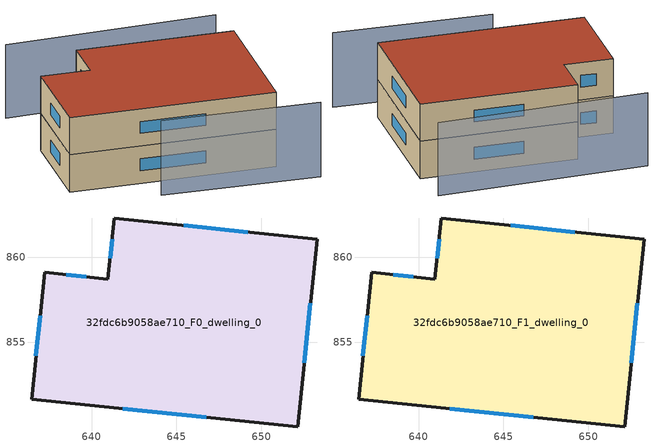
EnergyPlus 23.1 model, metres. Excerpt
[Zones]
32fdc6b9058ae710_F0_dwelling_0
 floor ground (EU_floor_Construction): 653.28,861.06 652.14,850.02 636.47,851.64 637.24,859.1 640.97,858.71 641.34,862.3 z0
 wall outside (EU_wall_Construction): 637.24,859.1 636.47,851.64 652.14,850.02 653.28,861.06 641.34,862.3 640.97,858.71 637.24,859.1 z0:3
 window (EU_Window_Construction): 636.97,856.55 636.73,854.19 / 639.69,858.85 638.52,858.97 / 641.21,861.07 641.1,859.94 / 649.19,861.48 645.43,861.87 / 652.53,853.8 652.89,857.28 / 641.83,851.08 646.77,850.57 z1.03:1.97
32fdc6b9058ae710_F1_dwelling_0
 floor to 32fdc6b9058ae710_F0_dwelling_0 (EU_floor_Construction): 653.28,861.06 652.14,850.02 636.47,851.64 637.24,859.1 640.97,858.71 641.34,862.3 z3
 wall outside (EU_wall_Construction): 637.24,859.1 636.47,851.64 652.14,850.02 653.28,861.06 641.34,862.3 640.97,858.71 637.24,859.1 z3:6
 window (EU_Window_Construction): 636.97,856.55 636.73,854.19 / 639.69,858.85 638.52,858.97 / 641.21,861.07 641.1,859.94 / 649.19,861.48 645.43,861.87 / 652.53,853.8 652.89,857.28 / 641.83,851.08 646.77,850.57 z4.03:4.97
 roof outside (EU_roof_Construction): 652.14,850.02 653.28,861.06 641.34,862.3 640.97,858.71 637.24,859.1 636.47,851.64 z6
shading: 642.48,848.61 654.5,847.18 z0:6; 653.2,864.33 637.02,865.3 z0:5.9
[Building]
EU S2 Campaign: North Axis=0; Terrain=City; Solar Distribution=FullExterior
[Site:Location]
Cape.Town.Intl.AP: Latitude=-33.965; Longitude=18.602; Time Zone=2; Elevation=46
[SizingPeriod:WeatherFileDays]
AnnualSizingPeriod: Begin Month=1; Begin Day of Month=1; End Month=12; End Day of Month=31; Day of Week for Start Day=Monday; Use Weather File Daylight Saving Period=No; Use Weather File Rain and Snow Indicators=No
[MATERIAL]
EU_InternalMass_Material: Roughness=MediumRough; Thickness=0.1; Conductivity=1; Density=1800; Specific Heat=900; Thermal Absorptance=0.9; Solar Absorptance=0.7; Visible Absorptance=0.7
[MATERIAL:NOMASS] Roughness=MediumRough; Thermal Absorptance=0.9; Solar Absorptance=0.7; Visible Absorptance=0.7
Name | Thermal Resistance
EU_wall_NoMass | 0.493876
EU_roof_NoMass | 0.449382
EU_floor_NoMass | 1.25
[WINDOWMATERIAL:SIMPLEGLAZINGSYSTEM]
EU_Window_SimpleGlazing: UFactor=4.4; Solar Heat Gain Coefficient=0.85; Visible Transmittance=0.85
[CONSTRUCTION]
EU_wall_Construction: EU_wall_NoMass
EU_roof_Construction: EU_roof_NoMass
EU_floor_Construction: EU_floor_NoMass
EU_Window_Construction: EU_Window_SimpleGlazing
EU_InternalMass_Construction: EU_InternalMass_Material
[ZONE] Type=1; Multiplier=1; Ceiling Height=autocalculate; Volume=484.195; Floor Area=autocalculate; Part of Total Floor Area=Yes
32fdc6b9058ae710_F0_dwelling_0; 32fdc6b9058ae710_F1_dwelling_0
[INTERNALMASS] Construction=EU_InternalMass_Construction; Surface Area=161.398
Name | Zone or ZoneList
32fdc6b9058ae710_F0_dwelling_0_EU_InternalMass | 32fdc6b9058ae710_F0_dwelling_0
32fdc6b9058ae710_F1_dwelling_0_EU_InternalMass | 32fdc6b9058ae710_F1_dwelling_0
[OTHEREQUIPMENT] Fuel Type=Electricity; Design Level Calculation Method=Watts/Area; Power per Zone Floor Area=1; Fraction Latent=0; Fraction Radiant=0; Fraction Lost=0; Carbon Dioxide Generation Rate=0; EndUse Subcategory=EU_Step8_InternalGains
Name | Zone or ZoneList or Space or SpaceList | Schedule
EU_Step8_InternalGain_32fdc6b9058ae710_F0_dwelling_0_f000 | 32fdc6b9058ae710_F0_dwelling_0 | EU_Step8_GainSchedule_32fdc6b9058ae710_F0_dwelling_0_f000
EU_Step8_InternalGain_32fdc6b9058ae710_F1_dwelling_0_f000 | 32fdc6b9058ae710_F1_dwelling_0 | EU_Step8_GainSchedule_32fdc6b9058ae710_F1_dwelling_0_f000
[ZONEVENTILATION:DESIGNFLOWRATE] Schedule=EU_AlwaysOn; Design Flow Rate Calculation Method=AirChanges/Hour; Air Changes per Hour=0.64; Ventilation Type=Natural; Fan Pressure Rise=0; Fan Total Efficiency=1; Constant Term Coefficient=1; Temperature Term Coefficient=0; Velocity Term Coefficient=0; Velocity Squared Term Coefficient=0; Minimum Indoor Temperature=-100; Maximum Indoor Temperature=100; Delta Temperature=-100; Minimum Outdoor Temperature=-100; Maximum Outdoor Temperature=100; Maximum Wind Speed=40
Name | Zone or ZoneList or Space or SpaceList
EU_ConstantAir_32fdc6b9058ae710_F0_dwelling_0 | 32fdc6b9058ae710_F0_dwelling_0
EU_ConstantAir_32fdc6b9058ae710_F1_dwelling_0 | 32fdc6b9058ae710_F1_dwelling_0
[HVACTEMPLATE:THERMOSTAT] Constant Heating Setpoint=20; Constant Cooling Setpoint=50
EU_HeatOnly_32fdc6b9058ae710_F0_dwelling_0; EU_HeatOnly_32fdc6b9058ae710_F1_dwelling_0
[HVACTEMPLATE:ZONE:IDEALLOADSAIRSYSTEM] System Availability Schedule=EU_AlwaysOn; Maximum Heating Supply Air Temperature=50; Minimum Cooling Supply Air Temperature=13; Maximum Heating Supply Air Humidity Ratio=0.0156; Minimum Cooling Supply Air Humidity Ratio=0.0077; Heating Limit=NoLimit; Cooling Limit=NoLimit; Heating Availability Schedule=EU_AlwaysOn; Cooling Availability Schedule=EU_CoolingOff; Dehumidification Control Type=ConstantSensibleHeatRatio; Cooling Sensible Heat Ratio=0.7; Dehumidification Setpoint=60; Humidification Control Type=None; Humidification Setpoint=30; Outdoor Air Method=None; Outdoor Air Flow Rate per Person=0.00944; Outdoor Air Flow Rate per Zone Floor Area=0; Outdoor Air Flow Rate per Zone=0; Demand Controlled Ventilation Type=None; Outdoor Air Economizer Type=NoEconomizer; Heat Recovery Type=None; Sensible Heat Recovery Effectiveness=0.7; Latent Heat Recovery Effectiveness=0.65
Name | Template Thermostat
32fdc6b9058ae710_F0_dwelling_0 | EU_HeatOnly_32fdc6b9058ae710_F0_dwelling_0
32fdc6b9058ae710_F1_dwelling_0 | EU_HeatOnly_32fdc6b9058ae710_F1_dwelling_0
[SIZING:ZONE] Zone Cooling Design Supply Air Temperature Input Method=SupplyAirTemperature; Zone Cooling Design Supply Air Temperature=13; Zone Heating Design Supply Air Temperature Input Method=SupplyAirTemperature; Zone Heating Design Supply Air Temperature=50; Zone Cooling Design Supply Air Humidity Ratio=0.008; Zone Heating Design Supply Air Humidity Ratio=0.008; Cooling Design Air Flow Method=DesignDay; Cooling Design Air Flow Rate=0; Cooling Minimum Air Flow per Zone Floor Area=0.000762; Cooling Minimum Air Flow=0; Cooling Minimum Air Flow Fraction=0.2; Heating Design Air Flow Method=DesignDay; Heating Design Air Flow Rate=0; Heating Maximum Air Flow per Zone Floor Area=0.002032; Heating Maximum Air Flow=0.141576; Heating Maximum Air Flow Fraction=0.3; Account for Dedicated Outdoor Air System=No; Dedicated Outdoor Air System Control Strategy=NeutralSupplyAir; Dedicated Outdoor Air Low Setpoint Temperature for Design=autosize; Dedicated Outdoor Air High Setpoint Temperature for Design=autosize; Zone Load Sizing Method=Sensible Load Only No Latent Load; Zone Latent Cooling Design Supply Air Humidity Ratio Input Method=HumidityRatioDifference; Zone Cooling Design Supply Air Humidity Ratio Difference=0.005; Zone Latent Heating Design Supply Air Humidity Ratio Input Method=HumidityRatioDifference; Zone Humidification Design Supply Air Humidity Ratio Difference=0.005
32fdc6b9058ae710_F0_dwelling_0; 32fdc6b9058ae710_F1_dwelling_0
[SCHEDULE:CONSTANT]
Name | Hourly Value
EU_AlwaysOn | 1
EU_CoolingOff | 0
[SCHEDULE:FILE] Column Number=1; Rows to Skip at Top=0; Number of Hours of Data=8760; Column Separator=Comma; Interpolate to Timestep=No; Minutes per Item=60; Adjust Schedule for Daylight Savings=Yes
Name | File
EU_Step8_GainSchedule_32fdc6b9058ae710_F0_dwelling_0_f000 | ../../schedules/32fdc6b9058ae710/32fdc6b9058ae710_F0_dwelling_0_f000_gain.csv
EU_Step8_GainSchedule_32fdc6b9058ae710_F1_dwelling_0_f000 | ../../schedules/32fdc6b9058ae710/32fdc6b9058ae710_F1_dwelling_0_f000_gain.csv
